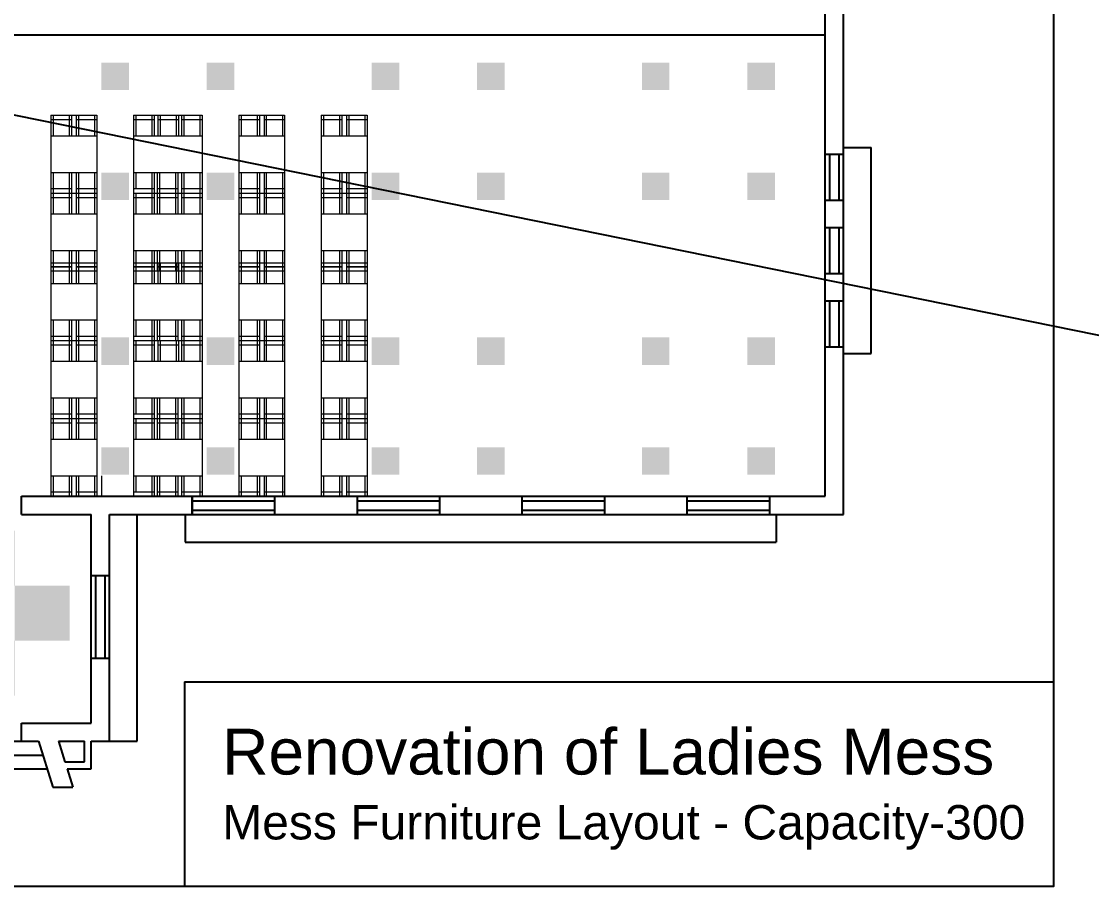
# Model space of a CAD drawing. Header units: inches. Extents: x 101 to 668, y -217 to 99.
# Drawn here: x 465.16 to 488.52, y 15.25 to 34.14 of the extents above; entities that cross this region are included whole.
import ezdxf

# ---------------------------------------------------------------- set-up
doc = ezdxf.new("R2010")
doc.units = ezdxf.units.IN
doc.header["$MEASUREMENT"] = 0
doc.layers.add('FUR', color=1, linetype='Continuous', lineweight=15)
doc.styles.get("Standard").update_dxf_attribs({"font": 'arial.ttf'})

msp = doc.modelspace()

# ---------------------------------------------------------------- hatches: boundary and pattern name
h = msp.add_hatch(color=256)
h.paths.add_polyline_path([(447.81609, 33.23756), (447.21609, 33.23756), (447.21609, 32.63756), (447.81609, 32.63756)])
h.paths.add_polyline_path([(450.11609, 33.23756), (449.51609, 33.23756), (449.51609, 32.63756), (450.11609, 32.63756)])
h.paths.add_polyline_path([(453.71609, 33.23756), (453.11609, 33.23756), (453.11609, 32.63756), (453.71609, 32.63756)])
h.paths.add_polyline_path([(456.01609, 33.23756), (455.41609, 33.23756), (455.41609, 32.63756), (456.01609, 32.63756)])
h.paths.add_polyline_path([(459.61609, 33.23756), (459.01609, 33.23756), (459.01609, 32.63756), (459.61609, 32.63756)])
h.paths.add_polyline_path([(461.91609, 33.23756), (461.31609, 33.23756), (461.31609, 32.63756), (461.91609, 32.63756)])
h.paths.add_polyline_path([(467.50609, 33.23756), (466.90609, 33.23756), (466.90609, 32.63756), (467.50609, 32.63756)])
h.paths.add_polyline_path([(469.80609, 33.23756), (469.20609, 33.23756), (469.20609, 32.63756), (469.80609, 32.63756)])
h.paths.add_polyline_path([(473.40609, 33.23756), (472.80609, 33.23756), (472.80609, 32.63756), (473.40609, 32.63756)])
h.paths.add_polyline_path([(475.70609, 33.23756), (475.10609, 33.23756), (475.10609, 32.63756), (475.70609, 32.63756)])
h.paths.add_polyline_path([(479.30609, 33.23756), (478.70609, 33.23756), (478.70609, 32.63756), (479.30609, 32.63756)])
h.paths.add_polyline_path([(481.60609, 33.23756), (481.00609, 33.23756), (481.00609, 32.63756), (481.60609, 32.63756)])
h = msp.add_hatch(color=256)
h.paths.add_polyline_path([(467.50609, 30.83756), (466.90609, 30.83756), (466.90609, 30.23756), (467.50609, 30.23756)])
h.paths.add_polyline_path([(467.50609, 27.23756), (466.90609, 27.23756), (466.90609, 26.63756), (467.50609, 26.63756)])
h.paths.add_polyline_path([(467.50609, 24.83756), (466.90609, 24.83756), (466.90609, 24.23756), (467.50609, 24.23756)])
h.paths.add_polyline_path([(469.80609, 24.83756), (469.20609, 24.83756), (469.20609, 24.23756), (469.80609, 24.23756)])
h.paths.add_polyline_path([(469.80609, 27.23756), (469.20609, 27.23756), (469.20609, 26.63756), (469.80609, 26.63756)])
h.paths.add_polyline_path([(469.80609, 30.83756), (469.20609, 30.83756), (469.20609, 30.23756), (469.80609, 30.23756)])
h.paths.add_polyline_path([(473.40609, 30.83756), (472.80609, 30.83756), (472.80609, 30.23756), (473.40609, 30.23756)])
h.paths.add_polyline_path([(473.40609, 27.23756), (472.80609, 27.23756), (472.80609, 26.63756), (473.40609, 26.63756)])
h.paths.add_polyline_path([(473.40609, 24.83756), (472.80609, 24.83756), (472.80609, 24.23756), (473.40609, 24.23756)])
h.paths.add_polyline_path([(475.70609, 24.83756), (475.10609, 24.83756), (475.10609, 24.23756), (475.70609, 24.23756)])
h.paths.add_polyline_path([(475.70609, 27.23756), (475.10609, 27.23756), (475.10609, 26.63756), (475.70609, 26.63756)])
h.paths.add_polyline_path([(475.70609, 30.83756), (475.10609, 30.83756), (475.10609, 30.23756), (475.70609, 30.23756)])
h.paths.add_polyline_path([(479.30609, 30.83756), (478.70609, 30.83756), (478.70609, 30.23756), (479.30609, 30.23756)])
h.paths.add_polyline_path([(481.60609, 30.83756), (481.00609, 30.83756), (481.00609, 30.23756), (481.60609, 30.23756)])
h.paths.add_polyline_path([(479.30609, 27.23756), (478.70609, 27.23756), (478.70609, 26.63756), (479.30609, 26.63756)])
h.paths.add_polyline_path([(481.60609, 27.23756), (481.00609, 27.23756), (481.00609, 26.63756), (481.60609, 26.63756)])
h.paths.add_polyline_path([(479.30609, 24.83756), (478.70609, 24.83756), (478.70609, 24.23756), (479.30609, 24.23756)])
h.paths.add_polyline_path([(481.60609, 24.83756), (481.00609, 24.83756), (481.00609, 24.23756), (481.60609, 24.23756)])
h = msp.add_hatch(color=256)
h.paths.add_polyline_path([(464.41109, 23.01756), (463.81109, 23.01756), (463.81109, 22.41756), (464.41109, 22.41756)])
h.paths.add_polyline_path([(465.01109, 23.01756), (464.41109, 23.01756), (464.41109, 22.41756), (465.01109, 22.41756)])
h.paths.add_polyline_path([(464.41109, 22.41756), (463.81109, 22.41756), (463.81109, 21.81756), (464.41109, 21.81756)])
h.paths.add_polyline_path([(465.01109, 22.41756), (464.41109, 22.41756), (464.41109, 21.81756), (465.01109, 21.81756)])
h.paths.add_polyline_path([(464.41109, 20.61756), (463.81109, 20.61756), (463.81109, 20.01756), (464.41109, 20.01756)])
h.paths.add_polyline_path([(465.01109, 20.61756), (464.41109, 20.61756), (464.41109, 20.01756), (465.01109, 20.01756)])
h.paths.add_polyline_path([(464.41109, 20.01756), (463.81109, 20.01756), (463.81109, 19.41756), (464.41109, 19.41756)])
h.paths.add_polyline_path([(465.01109, 20.01756), (464.41109, 20.01756), (464.41109, 19.41756), (465.01109, 19.41756)])
h.paths.add_polyline_path([(465.61109, 21.81756), (465.01109, 21.81756), (465.01109, 21.21756), (465.61109, 21.21756)])
h.paths.add_polyline_path([(466.21109, 21.81756), (465.61109, 21.81756), (465.61109, 21.21756), (466.21109, 21.21756)])
h.paths.add_polyline_path([(465.61109, 21.21756), (465.01109, 21.21756), (465.01109, 20.61756), (465.61109, 20.61756)])
h.paths.add_polyline_path([(466.21109, 21.21756), (465.61109, 21.21756), (465.61109, 20.61756), (466.21109, 20.61756)])
h.paths.add_polyline_path([(463.81109, 21.21756), (463.21109, 21.21756), (463.21109, 20.61756), (463.81109, 20.61756)])
h.paths.add_polyline_path([(463.21109, 21.21756), (462.61109, 21.21756), (462.61109, 20.61756), (463.21109, 20.61756)])
h.paths.add_polyline_path([(463.21109, 21.81756), (462.61109, 21.81756), (462.61109, 21.21756), (463.21109, 21.21756)])
h.paths.add_polyline_path([(463.81109, 21.81756), (463.21109, 21.81756), (463.21109, 21.21756), (463.81109, 21.21756)])

# ---------------------------------------------------------------- linework, layer by layer
for p, q in [((503.45982, 24.28057), (357.78685, 53.85256)), ((483.10609, 23.36756), (483.10609, 38.38756)), ((482.70609, 23.76756), (482.70609, 34.43756)), ((482.70609, 33.83756), (446.11609, 33.83756)), ((483.10609, 31.38457), (483.70609, 31.38457)), ((483.70609, 26.88457), (483.70609, 31.38457)), ((483.10609, 31.23457), (482.70609, 31.23457)), ((482.80609, 30.23457), (482.80609, 31.23457)), ((483.00609, 30.23457), (483.00609, 31.23457)), ((482.70609, 30.23457), (483.10609, 30.23457)), ((482.70609, 29.63457), (483.10609, 29.63457)), ((482.80609, 28.63457), (482.80609, 29.63457)), ((483.00609, 28.63457), (483.00609, 29.63457)), ((482.70609, 28.63457), (483.10609, 28.63457)), ((482.70609, 28.03457), (483.10609, 28.03457)), ((482.80609, 27.03457), (482.80609, 28.03457)), ((483.00609, 27.03457), (483.00609, 28.03457)), ((482.70609, 27.03457), (483.10609, 27.03457)), ((483.10609, 26.88457), (483.70609, 26.88457)), ((465.16109, 23.76756), (482.70609, 23.76756)), ((465.16109, 23.36756), (465.16109, 23.76756)), ((468.88609, 23.36756), (468.88609, 23.76756)), ((468.88609, 23.76756), (468.88609, 23.36756)), ((468.88609, 23.66756), (470.68609, 23.66756)), ((470.68609, 23.76756), (470.68609, 23.36756)), ((472.48609, 23.76756), (472.48609, 23.36756)), ((472.48609, 23.76756), (472.48609, 23.36756)), ((472.48609, 23.66756), (474.28609, 23.66756)), ((474.28609, 23.76756), (474.28609, 23.36756)), ((476.08609, 23.76756), (476.08609, 23.36756)), ((476.08609, 23.76756), (476.08609, 23.36756)), ((476.08609, 23.66756), (477.88609, 23.66756)), ((477.88609, 23.76756), (477.88609, 23.36756)), ((479.68609, 23.76756), (479.68609, 23.36756)), ((479.68609, 23.76756), (479.68609, 23.36756)), ((479.68609, 23.66756), (481.48609, 23.66756)), ((481.48609, 23.76756), (481.48609, 23.36756)), ((465.16109, 23.36756), (466.68609, 23.36756)), ((466.68609, 18.81756), (466.68609, 23.36756)), ((467.08609, 23.36756), (483.10609, 23.36756)), ((467.08609, 18.41756), (467.08609, 23.36756)), ((467.68609, 18.41756), (467.68609, 23.36756)), ((468.73609, 23.36756), (468.73609, 22.76756)), ((468.88609, 23.46756), (470.68609, 23.46756)), ((472.48609, 23.46756), (474.28609, 23.46756)), ((476.08609, 23.46756), (477.88609, 23.46756)), ((479.68609, 23.46756), (481.48609, 23.46756)), ((481.63609, 23.36756), (481.63609, 22.76756)), ((468.73609, 22.76756), (481.63609, 22.76756)), ((466.68609, 22.03532), (467.08609, 22.03532)), ((466.78609, 20.23532), (466.78609, 22.03532)), ((466.98609, 20.23532), (466.98609, 22.03532)), ((466.68609, 20.23532), (467.08609, 20.23532)), ((468.71894, 19.71323), (487.68988, 19.71323)), ((468.71894, 19.71323), (468.71894, 15.24512)), ((465.16109, 18.81756), (466.68609, 18.81756)), ((465.16109, 18.41756), (465.16109, 18.81756)), ((463.2868, 18.41756), (465.16109, 18.41756)), ((465.16109, 18.41756), (465.53537, 18.41756)), ((465.53537, 18.41756), (465.84609, 17.41756)), ((465.97037, 18.41756), (466.53609, 18.41756)), ((465.97037, 18.41756), (466.53609, 18.41756)), ((465.97037, 18.41756), (466.11019, 17.96756)), ((466.53609, 17.96756), (466.53609, 18.41756)), ((466.68609, 18.41756), (467.68609, 18.41756)), ((466.68609, 17.81756), (466.68609, 18.41756)), ((463.19359, 18.11756), (465.62859, 18.11756)), ((463.10037, 17.81756), (465.7218, 17.81756)), ((466.11019, 17.96756), (466.53609, 17.96756)), ((466.1568, 17.81756), (466.68609, 17.81756)), ((466.1568, 17.81756), (466.28109, 17.41756)), ((465.84609, 17.41756), (466.28109, 17.41756))]:
    msp.add_line(p, q)
msp.add_lwpolyline([(440.18535, 52.91841), (487.68988, 52.91841), (487.68988, 15.24512), (440.18535, 15.24512)], close=True)
at = {"layer": 'FUR', "lineweight": 20}
for p, q in [((465.80609, 32.08756), (465.80609, 30.38756)), ((465.80609, 32.08756), (466.25609, 32.08756)), ((465.80609, 32.08756), (466.80609, 32.08756)), ((465.80609, 32.08756), (465.80609, 30.38756)), ((465.80609, 32.08756), (466.25609, 32.08756)), ((465.80609, 32.08756), (466.80609, 32.08756)), ((465.85609, 32.08756), (465.85609, 31.63756)), ((465.85609, 32.08756), (465.85609, 31.63756)), ((466.20609, 32.08756), (466.20609, 31.63756)), ((466.20609, 32.08756), (466.20609, 31.63756)), ((466.25609, 32.08756), (466.25609, 31.63756)), ((466.25609, 32.08756), (466.25609, 31.63756)), ((466.35609, 32.08756), (466.80609, 32.08756)), ((466.35609, 32.08756), (466.35609, 31.63756)), ((466.35609, 32.08756), (466.80609, 32.08756)), ((466.35609, 32.08756), (466.35609, 31.63756)), ((466.40609, 32.08756), (466.40609, 31.63756)), ((466.40609, 32.08756), (466.40609, 31.63756)), ((466.75609, 32.08756), (466.75609, 31.63756)), ((466.75609, 32.08756), (466.75609, 31.63756)), ((466.80609, 32.08756), (466.80609, 31.63756)), ((466.80609, 32.08756), (466.80609, 30.83756)), ((466.80609, 32.08756), (466.80609, 31.63756)), ((466.80609, 32.08756), (466.80609, 30.83756)), ((467.60609, 32.08756), (467.60609, 30.83756)), ((467.60609, 32.08756), (467.60609, 31.63756)), ((467.60609, 32.08756), (468.05609, 32.08756)), ((467.60609, 32.08756), (469.10609, 32.08756)), ((467.65609, 32.08756), (467.65609, 31.63756)), ((468.00609, 32.08756), (468.00609, 31.63756)), ((468.05609, 32.08756), (468.05609, 31.63756)), ((468.14074, 32.08756), (468.14074, 31.63756)), ((468.19074, 32.08756), (468.19074, 31.63756)), ((468.25609, 32.08756), (468.70609, 32.08756)), ((468.54074, 32.08756), (468.54074, 31.63756)), ((468.59074, 32.08756), (468.59074, 31.63756)), ((468.65609, 32.08756), (468.65609, 31.63756)), ((468.70609, 32.08756), (468.70609, 31.63756)), ((469.05609, 32.08756), (469.05609, 31.63756)), ((469.10609, 32.08756), (469.10609, 30.38756)), ((469.10609, 32.08756), (469.10609, 31.63756)), ((469.90609, 32.08756), (469.90609, 30.38756)), ((469.90609, 32.08756), (470.35609, 32.08756)), ((469.90609, 32.08756), (470.90609, 32.08756)), ((469.90609, 32.08756), (469.90609, 30.38756)), ((469.90609, 32.08756), (470.35609, 32.08756)), ((469.90609, 32.08756), (470.90609, 32.08756)), ((469.95609, 32.08756), (469.95609, 31.63756)), ((469.95609, 32.08756), (469.95609, 31.63756)), ((470.30609, 32.08756), (470.30609, 31.63756)), ((470.30609, 32.08756), (470.30609, 31.63756)), ((470.35609, 32.08756), (470.35609, 31.63756)), ((470.35609, 32.08756), (470.35609, 31.63756)), ((470.45609, 32.08756), (470.90609, 32.08756)), ((470.45609, 32.08756), (470.45609, 31.63756)), ((470.45609, 32.08756), (470.90609, 32.08756)), ((470.45609, 32.08756), (470.45609, 31.63756)), ((470.50609, 32.08756), (470.50609, 31.63756)), ((470.50609, 32.08756), (470.50609, 31.63756)), ((470.85609, 32.08756), (470.85609, 31.63756)), ((470.85609, 32.08756), (470.85609, 31.63756)), ((470.90609, 32.08756), (470.90609, 31.63756)), ((470.90609, 32.08756), (470.90609, 30.83756)), ((470.90609, 32.08756), (470.90609, 31.63756)), ((470.90609, 32.08756), (470.90609, 30.83756)), ((471.70609, 32.08756), (471.70609, 30.38756)), ((471.70609, 32.08756), (472.15609, 32.08756)), ((471.70609, 32.08756), (472.70609, 32.08756)), ((471.70609, 32.08756), (471.70609, 30.38756)), ((471.70609, 32.08756), (472.15609, 32.08756)), ((471.70609, 32.08756), (472.70609, 32.08756)), ((471.75609, 32.08756), (471.75609, 31.63756)), ((471.75609, 32.08756), (471.75609, 31.63756)), ((472.10609, 32.08756), (472.10609, 31.63756)), ((472.10609, 32.08756), (472.10609, 31.63756)), ((472.15609, 32.08756), (472.15609, 31.63756)), ((472.15609, 32.08756), (472.15609, 31.63756)), ((472.25609, 32.08756), (472.70609, 32.08756)), ((472.25609, 32.08756), (472.25609, 31.63756)), ((472.25609, 32.08756), (472.70609, 32.08756)), ((472.25609, 32.08756), (472.25609, 31.63756)), ((472.30609, 32.08756), (472.30609, 31.63756)), ((472.30609, 32.08756), (472.30609, 31.63756)), ((472.65609, 32.08756), (472.65609, 31.63756)), ((472.65609, 32.08756), (472.65609, 31.63756)), ((472.70609, 32.08756), (472.70609, 31.63756)), ((472.70609, 32.08756), (472.70609, 30.83756)), ((472.70609, 32.08756), (472.70609, 31.63756)), ((472.70609, 32.08756), (472.70609, 30.83756)), ((482.70609, 32.08756), (482.70609, 31.63756)), ((482.70609, 32.08756), (482.70609, 30.83756)), ((482.70609, 32.08756), (482.70609, 31.63756)), ((482.70609, 32.08756), (482.70609, 30.83756)), ((466.25609, 31.98756), (465.80609, 31.98756)), ((466.25609, 31.98756), (465.80609, 31.98756)), ((466.80609, 31.98756), (466.35609, 31.98756)), ((466.80609, 31.98756), (466.35609, 31.98756)), ((466.35609, 31.83756), (466.35609, 31.63756)), ((466.35609, 31.83756), (466.35609, 31.63756)), ((468.05609, 31.98756), (467.60609, 31.98756)), ((467.60609, 31.83756), (467.60609, 31.63756)), ((468.59074, 31.98756), (468.14074, 31.98756)), ((468.14074, 31.83756), (468.14074, 31.63756)), ((469.10609, 31.98756), (468.65609, 31.98756)), ((470.35609, 31.98756), (469.90609, 31.98756)), ((470.35609, 31.98756), (469.90609, 31.98756)), ((470.90609, 31.98756), (470.45609, 31.98756)), ((470.90609, 31.98756), (470.45609, 31.98756)), ((470.45609, 31.83756), (470.45609, 31.63756)), ((470.45609, 31.83756), (470.45609, 31.63756)), ((472.15609, 31.98756), (471.70609, 31.98756)), ((472.15609, 31.98756), (471.70609, 31.98756)), ((472.70609, 31.98756), (472.25609, 31.98756)), ((472.70609, 31.98756), (472.25609, 31.98756)), ((472.25609, 31.83756), (472.25609, 31.63756)), ((472.25609, 31.83756), (472.25609, 31.63756)), ((465.80609, 31.63756), (466.35609, 31.63756)), ((465.80609, 31.63756), (466.35609, 31.63756)), ((466.35609, 31.63756), (466.80609, 31.63756)), ((466.35609, 31.63756), (466.80609, 31.63756)), ((467.60609, 31.63756), (468.14074, 31.63756)), ((467.60609, 31.63756), (467.60609, 30.83756)), ((468.14074, 31.63756), (468.65609, 31.63756)), ((468.65609, 31.63756), (469.10609, 31.63756)), ((469.90609, 31.63756), (470.45609, 31.63756)), ((469.90609, 31.63756), (470.45609, 31.63756)), ((470.45609, 31.63756), (470.90609, 31.63756)), ((470.45609, 31.63756), (470.90609, 31.63756)), ((471.70609, 31.63756), (472.25609, 31.63756)), ((471.70609, 31.63756), (472.25609, 31.63756)), ((472.25609, 31.63756), (472.70609, 31.63756)), ((472.25609, 31.63756), (472.70609, 31.63756)), ((465.80609, 30.83756), (466.35609, 30.83756)), ((465.80609, 30.83756), (466.35609, 30.83756)), ((465.85609, 30.83756), (465.85609, 30.38756)), ((465.85609, 30.83756), (465.85609, 30.38756)), ((466.20609, 30.83756), (466.20609, 30.38756)), ((466.20609, 30.83756), (466.20609, 30.38756)), ((466.25609, 30.83756), (466.25609, 30.38756)), ((466.25609, 30.83756), (466.25609, 30.38756)), ((466.35609, 30.83756), (466.80609, 30.83756)), ((466.35609, 30.83756), (466.35609, 30.38756)), ((466.35609, 30.83756), (466.80609, 30.83756)), ((466.35609, 30.83756), (466.35609, 30.38756)), ((466.40609, 30.83756), (466.40609, 30.38756)), ((466.40609, 30.83756), (466.40609, 30.38756)), ((466.75609, 30.83756), (466.75609, 30.38756)), ((466.75609, 30.83756), (466.75609, 30.38756)), ((466.80609, 30.83756), (466.80609, 30.38756)), ((466.80609, 30.83756), (466.80609, 30.38756)), ((466.80609, 30.83756), (466.80609, 30.38756)), ((466.80609, 30.83756), (466.80609, 30.38756)), ((467.60609, 30.83756), (467.60609, 30.38756)), ((467.60609, 30.83756), (468.1253, 30.83756)), ((467.60609, 30.83756), (467.60609, 30.38756)), ((467.65609, 30.83756), (467.65609, 30.48756)), ((468.00609, 30.83756), (468.00609, 30.38756)), ((468.05609, 30.83756), (468.05609, 30.38756)), ((468.1253, 30.83756), (468.65609, 30.83756)), ((468.1253, 30.83756), (468.1253, 30.38756)), ((468.1753, 30.83756), (468.1753, 30.38756)), ((468.5253, 30.83756), (468.5253, 30.38756)), ((468.5753, 30.83756), (468.5753, 30.38756)), ((468.65609, 30.83756), (469.10609, 30.83756)), ((468.65609, 30.83756), (468.65609, 30.38756)), ((468.70609, 30.83756), (468.70609, 30.38756)), ((469.05609, 30.83756), (469.05609, 30.38756)), ((469.10609, 30.83756), (469.10609, 30.38756)), ((469.90609, 30.83756), (470.45609, 30.83756)), ((469.90609, 30.83756), (470.45609, 30.83756)), ((469.95609, 30.83756), (469.95609, 30.38756)), ((469.95609, 30.83756), (469.95609, 30.38756)), ((470.30609, 30.83756), (470.30609, 30.38756)), ((470.30609, 30.83756), (470.30609, 30.38756)), ((470.35609, 30.83756), (470.35609, 30.38756)), ((470.35609, 30.83756), (470.35609, 30.38756)), ((470.45609, 30.83756), (470.90609, 30.83756)), ((470.45609, 30.83756), (470.45609, 30.38756)), ((470.45609, 30.83756), (470.90609, 30.83756)), ((470.45609, 30.83756), (470.45609, 30.38756)), ((470.50609, 30.83756), (470.50609, 30.38756)), ((470.50609, 30.83756), (470.50609, 30.38756)), ((470.85609, 30.83756), (470.85609, 30.38756)), ((470.85609, 30.83756), (470.85609, 30.38756)), ((470.90609, 30.83756), (470.90609, 30.38756)), ((470.90609, 30.83756), (470.90609, 30.38756)), ((470.90609, 30.83756), (470.90609, 30.38756)), ((470.90609, 30.83756), (470.90609, 30.38756)), ((471.70609, 30.83756), (472.25609, 30.83756)), ((471.70609, 30.83756), (472.25609, 30.83756)), ((471.75609, 30.83756), (471.75609, 30.38756)), ((471.75609, 30.83756), (471.75609, 30.38756)), ((472.10609, 30.83756), (472.10609, 30.38756)), ((472.10609, 30.83756), (472.10609, 30.38756)), ((472.15609, 30.83756), (472.15609, 30.38756)), ((472.15609, 30.83756), (472.15609, 30.38756)), ((472.25609, 30.83756), (472.70609, 30.83756)), ((472.25609, 30.83756), (472.25609, 30.38756)), ((472.25609, 30.83756), (472.70609, 30.83756)), ((472.25609, 30.83756), (472.25609, 30.38756)), ((472.30609, 30.83756), (472.30609, 30.38756)), ((472.30609, 30.83756), (472.30609, 30.38756)), ((472.65609, 30.83756), (472.65609, 30.38756)), ((472.65609, 30.83756), (472.65609, 30.38756)), ((472.70609, 30.83756), (472.70609, 30.38756)), ((472.70609, 30.83756), (472.70609, 30.38756)), ((472.70609, 30.83756), (472.70609, 30.38756)), ((472.70609, 30.83756), (472.70609, 30.38756)), ((482.70609, 30.83756), (482.70609, 30.38756)), ((482.70609, 30.83756), (482.70609, 30.38756)), ((482.70609, 30.83756), (482.70609, 30.38756)), ((482.70609, 30.83756), (482.70609, 30.38756)), ((465.80609, 30.48756), (466.25609, 30.48756)), ((465.80609, 30.48756), (466.25609, 30.48756)), ((465.80609, 30.38756), (466.25609, 30.38756)), ((465.80609, 30.38756), (466.80609, 30.38756)), ((465.80609, 30.38756), (466.25609, 30.38756)), ((465.80609, 30.38756), (466.80609, 30.38756)), ((465.80609, 30.38756), (465.80609, 28.68756)), ((465.80609, 30.38756), (465.80609, 28.68756)), ((465.80609, 30.38756), (466.25609, 30.38756)), ((465.80609, 30.38756), (466.80609, 30.38756)), ((465.85609, 30.38756), (465.85609, 29.93756)), ((466.20609, 30.38756), (466.20609, 29.93756)), ((466.25609, 30.38756), (466.25609, 29.93756)), ((466.35609, 30.48756), (466.80609, 30.48756)), ((466.35609, 30.48756), (466.80609, 30.48756)), ((466.35609, 30.38756), (466.80609, 30.38756)), ((466.35609, 30.38756), (466.35609, 29.93756)), ((466.40609, 30.38756), (466.40609, 29.93756)), ((466.45609, 30.38756), (466.80609, 30.38756)), ((466.45609, 30.38756), (466.80609, 30.38756)), ((466.75609, 30.38756), (466.75609, 29.93756)), ((466.80609, 30.38756), (466.80609, 29.93756)), ((466.80609, 30.38756), (466.80609, 29.13756)), ((467.60609, 30.48756), (468.05609, 30.48756)), ((467.60609, 30.38756), (468.05609, 30.38756)), ((467.60609, 30.38756), (469.10609, 30.38756)), ((467.60609, 30.38756), (467.60609, 29.13756)), ((467.60609, 30.38756), (467.60609, 29.93756)), ((467.65609, 30.38756), (467.65609, 29.93756)), ((468.00609, 30.38756), (468.00609, 29.93756)), ((468.05609, 30.38756), (468.05609, 29.93756)), ((468.1253, 30.48756), (468.5753, 30.48756)), ((468.1253, 30.38756), (468.1253, 29.93756)), ((468.1753, 30.38756), (468.1753, 29.93756)), ((468.25609, 30.38756), (468.70609, 30.38756)), ((468.5253, 30.38756), (468.5253, 29.93756)), ((468.5753, 30.38756), (468.5753, 29.93756)), ((468.65609, 30.48756), (469.10609, 30.48756)), ((468.65609, 30.38756), (468.65609, 29.93756)), ((468.70609, 30.38756), (468.70609, 29.93756)), ((469.05609, 30.38756), (469.05609, 29.93756)), ((469.10609, 30.38756), (469.10609, 28.68756)), ((469.10609, 30.38756), (469.10609, 29.93756)), ((469.90609, 30.48756), (470.35609, 30.48756)), ((469.90609, 30.48756), (470.35609, 30.48756)), ((469.90609, 30.38756), (470.35609, 30.38756)), ((469.90609, 30.38756), (470.90609, 30.38756)), ((469.90609, 30.38756), (470.35609, 30.38756)), ((469.90609, 30.38756), (470.90609, 30.38756)), ((469.90609, 30.38756), (469.90609, 28.68756)), ((469.90609, 30.38756), (469.90609, 28.68756)), ((469.90609, 30.38756), (470.35609, 30.38756)), ((469.90609, 30.38756), (470.90609, 30.38756)), ((469.95609, 30.38756), (469.95609, 29.93756)), ((470.30609, 30.38756), (470.30609, 29.93756)), ((470.35609, 30.38756), (470.35609, 29.93756)), ((470.45609, 30.48756), (470.90609, 30.48756)), ((470.45609, 30.48756), (470.90609, 30.48756)), ((470.45609, 30.38756), (470.90609, 30.38756)), ((470.45609, 30.38756), (470.45609, 29.93756)), ((470.50609, 30.38756), (470.50609, 29.93756)), ((470.55609, 30.38756), (470.90609, 30.38756)), ((470.55609, 30.38756), (470.90609, 30.38756)), ((470.85609, 30.38756), (470.85609, 29.93756)), ((470.90609, 30.38756), (470.90609, 29.93756)), ((470.90609, 30.38756), (470.90609, 29.13756)), ((471.70609, 30.48756), (472.15609, 30.48756)), ((471.70609, 30.48756), (472.15609, 30.48756)), ((471.70609, 30.38756), (472.15609, 30.38756)), ((471.70609, 30.38756), (472.70609, 30.38756)), ((471.70609, 30.38756), (472.15609, 30.38756)), ((471.70609, 30.38756), (472.70609, 30.38756)), ((471.70609, 30.38756), (471.70609, 28.68756)), ((471.70609, 30.38756), (471.70609, 28.68756)), ((471.70609, 30.38756), (472.15609, 30.38756)), ((471.70609, 30.38756), (472.70609, 30.38756)), ((471.75609, 30.38756), (471.75609, 29.93756)), ((472.10609, 30.38756), (472.10609, 29.93756)), ((472.15609, 30.38756), (472.15609, 29.93756)), ((472.25609, 30.48756), (472.70609, 30.48756)), ((472.25609, 30.48756), (472.70609, 30.48756)), ((472.25609, 30.38756), (472.70609, 30.38756)), ((472.25609, 30.38756), (472.25609, 29.93756)), ((472.30609, 30.38756), (472.30609, 29.93756)), ((472.35609, 30.38756), (472.70609, 30.38756)), ((472.35609, 30.38756), (472.70609, 30.38756)), ((472.65609, 30.38756), (472.65609, 29.93756)), ((472.70609, 30.38756), (472.70609, 29.93756)), ((472.70609, 30.38756), (472.70609, 29.13756)), ((482.70609, 30.38756), (482.70609, 29.93756)), ((482.70609, 30.38756), (482.70609, 29.13756)), ((466.25609, 30.28756), (465.80609, 30.28756)), ((466.80609, 30.28756), (466.35609, 30.28756)), ((466.35609, 30.13756), (466.35609, 29.93756)), ((468.05609, 30.28756), (467.60609, 30.28756)), ((467.60609, 30.13756), (467.60609, 29.93756)), ((468.5753, 30.28756), (468.1253, 30.28756)), ((469.10609, 30.28756), (468.65609, 30.28756)), ((470.35609, 30.28756), (469.90609, 30.28756)), ((470.90609, 30.28756), (470.45609, 30.28756)), ((470.45609, 30.13756), (470.45609, 29.93756)), ((472.15609, 30.28756), (471.70609, 30.28756)), ((472.70609, 30.28756), (472.25609, 30.28756)), ((472.25609, 30.13756), (472.25609, 29.93756)), ((465.80609, 29.93756), (466.35609, 29.93756)), ((466.35609, 29.93756), (466.80609, 29.93756)), ((467.60609, 29.93756), (468.14074, 29.93756)), ((467.60609, 29.93756), (467.60609, 29.13756)), ((468.14074, 29.93756), (468.65609, 29.93756)), ((468.65609, 29.93756), (469.10609, 29.93756)), ((469.90609, 29.93756), (470.45609, 29.93756)), ((470.45609, 29.93756), (470.90609, 29.93756)), ((471.70609, 29.93756), (472.25609, 29.93756)), ((472.25609, 29.93756), (472.70609, 29.93756)), ((465.80609, 29.13756), (466.35609, 29.13756)), ((465.85609, 29.13756), (465.85609, 28.68756)), ((466.20609, 29.13756), (466.20609, 28.68756)), ((466.25609, 29.13756), (466.25609, 28.68756)), ((466.35609, 29.13756), (466.80609, 29.13756)), ((466.35609, 29.13756), (466.35609, 28.68756)), ((466.40609, 29.13756), (466.40609, 28.68756)), ((466.75609, 29.13756), (466.75609, 28.68756)), ((466.80609, 29.13756), (466.80609, 28.68756)), ((466.80609, 29.13756), (466.80609, 28.68756)), ((467.60609, 29.13756), (468.1253, 29.13756)), ((467.60609, 29.13756), (467.60609, 28.68756)), ((467.65609, 29.13756), (467.65609, 28.78756)), ((468.00609, 29.13756), (468.00609, 28.68756)), ((468.05609, 29.13756), (468.05609, 28.68756)), ((468.1253, 29.13756), (468.65609, 29.13756)), ((468.1253, 29.13756), (468.1253, 28.68756)), ((468.1753, 29.13756), (468.1753, 28.68756)), ((468.5253, 29.13756), (468.5253, 28.68756)), ((468.5753, 29.13756), (468.5753, 28.68756)), ((468.65609, 29.13756), (469.10609, 29.13756)), ((468.65609, 29.13756), (468.65609, 28.68756)), ((468.70609, 29.13756), (468.70609, 28.68756)), ((469.05609, 29.13756), (469.05609, 28.68756)), ((469.10609, 29.13756), (469.10609, 28.68756)), ((469.90609, 29.13756), (470.45609, 29.13756)), ((469.95609, 29.13756), (469.95609, 28.68756)), ((470.30609, 29.13756), (470.30609, 28.68756)), ((470.35609, 29.13756), (470.35609, 28.68756)), ((470.45609, 29.13756), (470.90609, 29.13756)), ((470.45609, 29.13756), (470.45609, 28.68756)), ((470.50609, 29.13756), (470.50609, 28.68756)), ((470.85609, 29.13756), (470.85609, 28.68756)), ((470.90609, 29.13756), (470.90609, 28.68756)), ((470.90609, 29.13756), (470.90609, 28.68756)), ((471.70609, 29.13756), (472.25609, 29.13756)), ((471.75609, 29.13756), (471.75609, 28.68756)), ((472.10609, 29.13756), (472.10609, 28.68756)), ((472.15609, 29.13756), (472.15609, 28.68756)), ((472.25609, 29.13756), (472.70609, 29.13756)), ((472.25609, 29.13756), (472.25609, 28.68756)), ((472.30609, 29.13756), (472.30609, 28.68756)), ((472.65609, 29.13756), (472.65609, 28.68756)), ((472.70609, 29.13756), (472.70609, 28.68756)), ((472.70609, 29.13756), (472.70609, 28.68756)), ((482.70609, 29.13756), (482.70609, 28.68756)), ((482.70609, 29.13756), (482.70609, 28.68756)), ((465.80609, 28.86756), (465.80609, 27.16756)), ((465.80609, 28.86756), (466.25609, 28.86756)), ((465.80609, 28.86756), (466.80609, 28.86756)), ((465.80609, 28.86756), (465.80609, 27.16756)), ((465.80609, 28.86756), (466.25609, 28.86756)), ((465.80609, 28.86756), (466.80609, 28.86756)), ((465.80609, 28.78756), (466.25609, 28.78756)), ((466.25609, 28.76756), (465.80609, 28.76756)), ((466.25609, 28.76756), (465.80609, 28.76756)), ((465.85609, 28.86756), (465.85609, 28.41756)), ((465.85609, 28.86756), (465.85609, 28.41756)), ((466.20609, 28.86756), (466.20609, 28.41756)), ((466.20609, 28.86756), (466.20609, 28.41756)), ((466.25609, 28.86756), (466.25609, 28.41756)), ((466.25609, 28.86756), (466.25609, 28.41756)), ((466.35609, 28.86756), (466.80609, 28.86756)), ((466.35609, 28.86756), (466.35609, 28.41756)), ((466.35609, 28.86756), (466.80609, 28.86756)), ((466.35609, 28.86756), (466.35609, 28.41756)), ((466.35609, 28.78756), (466.80609, 28.78756)), ((466.80609, 28.76756), (466.35609, 28.76756)), ((466.80609, 28.76756), (466.35609, 28.76756)), ((466.40609, 28.86756), (466.40609, 28.41756)), ((466.40609, 28.86756), (466.40609, 28.41756)), ((466.75609, 28.86756), (466.75609, 28.41756)), ((466.75609, 28.86756), (466.75609, 28.41756)), ((466.80609, 28.86756), (466.80609, 28.41756)), ((466.80609, 28.86756), (466.80609, 27.61756)), ((466.80609, 28.86756), (466.80609, 28.41756)), ((466.80609, 28.86756), (466.80609, 27.61756)), ((467.60609, 28.86756), (467.60609, 27.61756)), ((467.60609, 28.86756), (467.60609, 28.41756)), ((467.60609, 28.86756), (468.05609, 28.86756)), ((467.60609, 28.86756), (469.10609, 28.86756)), ((467.60609, 28.78756), (468.05609, 28.78756)), ((468.05609, 28.76756), (467.60609, 28.76756)), ((467.65609, 28.86756), (467.65609, 28.41756)), ((468.00609, 28.86756), (468.00609, 28.41756)), ((468.05609, 28.86756), (468.05609, 28.41756)), ((468.1253, 28.78756), (468.5753, 28.78756)), ((468.14074, 28.86756), (468.14074, 28.41756)), ((468.59074, 28.76756), (468.14074, 28.76756)), ((468.19074, 28.86756), (468.19074, 28.41756)), ((468.25609, 28.86756), (468.70609, 28.86756)), ((468.54074, 28.86756), (468.54074, 28.41756)), ((468.59074, 28.86756), (468.59074, 28.41756)), ((468.65609, 28.86756), (468.65609, 28.41756)), ((468.65609, 28.78756), (469.10609, 28.78756)), ((469.10609, 28.76756), (468.65609, 28.76756)), ((468.70609, 28.86756), (468.70609, 28.41756)), ((469.05609, 28.86756), (469.05609, 28.41756)), ((469.10609, 28.86756), (469.10609, 27.16756)), ((469.10609, 28.86756), (469.10609, 28.41756)), ((469.90609, 28.86756), (469.90609, 27.16756)), ((469.90609, 28.86756), (470.35609, 28.86756)), ((469.90609, 28.86756), (470.90609, 28.86756)), ((469.90609, 28.86756), (469.90609, 27.16756)), ((469.90609, 28.86756), (470.35609, 28.86756)), ((469.90609, 28.86756), (470.90609, 28.86756)), ((469.90609, 28.78756), (470.35609, 28.78756)), ((470.35609, 28.76756), (469.90609, 28.76756)), ((470.35609, 28.76756), (469.90609, 28.76756)), ((469.95609, 28.86756), (469.95609, 28.41756)), ((469.95609, 28.86756), (469.95609, 28.41756)), ((470.30609, 28.86756), (470.30609, 28.41756)), ((470.30609, 28.86756), (470.30609, 28.41756)), ((470.35609, 28.86756), (470.35609, 28.41756)), ((470.35609, 28.86756), (470.35609, 28.41756)), ((470.45609, 28.86756), (470.90609, 28.86756)), ((470.45609, 28.86756), (470.45609, 28.41756)), ((470.45609, 28.86756), (470.90609, 28.86756)), ((470.45609, 28.86756), (470.45609, 28.41756)), ((470.45609, 28.78756), (470.90609, 28.78756)), ((470.90609, 28.76756), (470.45609, 28.76756)), ((470.90609, 28.76756), (470.45609, 28.76756)), ((470.50609, 28.86756), (470.50609, 28.41756)), ((470.50609, 28.86756), (470.50609, 28.41756)), ((470.85609, 28.86756), (470.85609, 28.41756)), ((470.85609, 28.86756), (470.85609, 28.41756)), ((470.90609, 28.86756), (470.90609, 28.41756)), ((470.90609, 28.86756), (470.90609, 27.61756)), ((470.90609, 28.86756), (470.90609, 28.41756)), ((470.90609, 28.86756), (470.90609, 27.61756)), ((471.70609, 28.86756), (471.70609, 27.16756)), ((471.70609, 28.86756), (472.15609, 28.86756)), ((471.70609, 28.86756), (472.70609, 28.86756)), ((471.70609, 28.86756), (471.70609, 27.16756)), ((471.70609, 28.86756), (472.15609, 28.86756)), ((471.70609, 28.86756), (472.70609, 28.86756)), ((471.70609, 28.78756), (472.15609, 28.78756)), ((472.15609, 28.76756), (471.70609, 28.76756)), ((472.15609, 28.76756), (471.70609, 28.76756)), ((471.75609, 28.86756), (471.75609, 28.41756)), ((471.75609, 28.86756), (471.75609, 28.41756)), ((472.10609, 28.86756), (472.10609, 28.41756)), ((472.10609, 28.86756), (472.10609, 28.41756)), ((472.15609, 28.86756), (472.15609, 28.41756)), ((472.15609, 28.86756), (472.15609, 28.41756)), ((472.25609, 28.86756), (472.70609, 28.86756)), ((472.25609, 28.86756), (472.25609, 28.41756)), ((472.25609, 28.86756), (472.70609, 28.86756)), ((472.25609, 28.86756), (472.25609, 28.41756)), ((472.25609, 28.78756), (472.70609, 28.78756)), ((472.70609, 28.76756), (472.25609, 28.76756)), ((472.70609, 28.76756), (472.25609, 28.76756)), ((472.30609, 28.86756), (472.30609, 28.41756)), ((472.30609, 28.86756), (472.30609, 28.41756)), ((472.65609, 28.86756), (472.65609, 28.41756)), ((472.65609, 28.86756), (472.65609, 28.41756)), ((472.70609, 28.86756), (472.70609, 28.41756)), ((472.70609, 28.86756), (472.70609, 27.61756)), ((472.70609, 28.86756), (472.70609, 28.41756)), ((472.70609, 28.86756), (472.70609, 27.61756)), ((465.80609, 28.68756), (466.25609, 28.68756)), ((465.80609, 28.68756), (466.80609, 28.68756)), ((466.35609, 28.61756), (466.35609, 28.41756)), ((466.35609, 28.61756), (466.35609, 28.41756)), ((466.45609, 28.68756), (466.80609, 28.68756)), ((467.60609, 28.68756), (468.05609, 28.68756)), ((467.60609, 28.68756), (469.10609, 28.68756)), ((467.60609, 28.61756), (467.60609, 28.41756)), ((468.14074, 28.61756), (468.14074, 28.41756)), ((468.25609, 28.68756), (468.70609, 28.68756)), ((469.90609, 28.68756), (470.35609, 28.68756)), ((469.90609, 28.68756), (470.90609, 28.68756)), ((470.45609, 28.61756), (470.45609, 28.41756)), ((470.45609, 28.61756), (470.45609, 28.41756)), ((470.55609, 28.68756), (470.90609, 28.68756)), ((471.70609, 28.68756), (472.15609, 28.68756)), ((471.70609, 28.68756), (472.70609, 28.68756)), ((472.25609, 28.61756), (472.25609, 28.41756)), ((472.25609, 28.61756), (472.25609, 28.41756)), ((472.35609, 28.68756), (472.70609, 28.68756)), ((465.80609, 28.41756), (466.35609, 28.41756)), ((465.80609, 28.41756), (466.35609, 28.41756)), ((466.35609, 28.41756), (466.80609, 28.41756)), ((466.35609, 28.41756), (466.80609, 28.41756)), ((467.60609, 28.41756), (468.14074, 28.41756)), ((467.60609, 28.41756), (467.60609, 27.61756)), ((468.14074, 28.41756), (468.65609, 28.41756)), ((468.65609, 28.41756), (469.10609, 28.41756)), ((469.90609, 28.41756), (470.45609, 28.41756)), ((469.90609, 28.41756), (470.45609, 28.41756)), ((470.45609, 28.41756), (470.90609, 28.41756)), ((470.45609, 28.41756), (470.90609, 28.41756)), ((471.70609, 28.41756), (472.25609, 28.41756)), ((471.70609, 28.41756), (472.25609, 28.41756)), ((472.25609, 28.41756), (472.70609, 28.41756)), ((472.25609, 28.41756), (472.70609, 28.41756)), ((465.80609, 27.61756), (466.35609, 27.61756)), ((465.80609, 27.61756), (466.35609, 27.61756)), ((465.85609, 27.61756), (465.85609, 27.16756)), ((465.85609, 27.61756), (465.85609, 27.16756)), ((466.20609, 27.61756), (466.20609, 27.16756)), ((466.20609, 27.61756), (466.20609, 27.16756)), ((466.25609, 27.61756), (466.25609, 27.16756)), ((466.25609, 27.61756), (466.25609, 27.16756)), ((466.35609, 27.61756), (466.80609, 27.61756)), ((466.35609, 27.61756), (466.35609, 27.16756)), ((466.35609, 27.61756), (466.80609, 27.61756)), ((466.35609, 27.61756), (466.35609, 27.16756)), ((466.40609, 27.61756), (466.40609, 27.16756)), ((466.40609, 27.61756), (466.40609, 27.16756)), ((466.75609, 27.61756), (466.75609, 27.16756)), ((466.75609, 27.61756), (466.75609, 27.16756)), ((466.80609, 27.61756), (466.80609, 27.16756)), ((466.80609, 27.61756), (466.80609, 27.16756)), ((466.80609, 27.61756), (466.80609, 27.16756)), ((466.80609, 27.61756), (466.80609, 27.16756)), ((467.60609, 27.61756), (467.60609, 27.16756)), ((467.60609, 27.61756), (468.1253, 27.61756)), ((467.60609, 27.61756), (467.60609, 27.16756)), ((467.65609, 27.61756), (467.65609, 27.26756)), ((468.00609, 27.61756), (468.00609, 27.16756)), ((468.05609, 27.61756), (468.05609, 27.16756)), ((468.1253, 27.61756), (468.65609, 27.61756)), ((468.1253, 27.61756), (468.1253, 27.16756)), ((468.1753, 27.61756), (468.1753, 27.16756)), ((468.5253, 27.61756), (468.5253, 27.16756)), ((468.5753, 27.61756), (468.5753, 27.16756)), ((468.65609, 27.61756), (469.10609, 27.61756)), ((468.65609, 27.61756), (468.65609, 27.16756)), ((468.70609, 27.61756), (468.70609, 27.16756)), ((469.05609, 27.61756), (469.05609, 27.16756)), ((469.10609, 27.61756), (469.10609, 27.16756)), ((469.90609, 27.61756), (470.45609, 27.61756)), ((469.90609, 27.61756), (470.45609, 27.61756)), ((469.95609, 27.61756), (469.95609, 27.16756)), ((469.95609, 27.61756), (469.95609, 27.16756)), ((470.30609, 27.61756), (470.30609, 27.16756)), ((470.30609, 27.61756), (470.30609, 27.16756)), ((470.35609, 27.61756), (470.35609, 27.16756)), ((470.35609, 27.61756), (470.35609, 27.16756)), ((470.45609, 27.61756), (470.90609, 27.61756)), ((470.45609, 27.61756), (470.45609, 27.16756)), ((470.45609, 27.61756), (470.90609, 27.61756)), ((470.45609, 27.61756), (470.45609, 27.16756)), ((470.50609, 27.61756), (470.50609, 27.16756)), ((470.50609, 27.61756), (470.50609, 27.16756)), ((470.85609, 27.61756), (470.85609, 27.16756)), ((470.85609, 27.61756), (470.85609, 27.16756)), ((470.90609, 27.61756), (470.90609, 27.16756)), ((470.90609, 27.61756), (470.90609, 27.16756)), ((470.90609, 27.61756), (470.90609, 27.16756)), ((470.90609, 27.61756), (470.90609, 27.16756)), ((471.70609, 27.61756), (472.25609, 27.61756)), ((471.70609, 27.61756), (472.25609, 27.61756)), ((471.75609, 27.61756), (471.75609, 27.16756)), ((471.75609, 27.61756), (471.75609, 27.16756)), ((472.10609, 27.61756), (472.10609, 27.16756)), ((472.10609, 27.61756), (472.10609, 27.16756)), ((472.15609, 27.61756), (472.15609, 27.16756)), ((472.15609, 27.61756), (472.15609, 27.16756)), ((472.25609, 27.61756), (472.70609, 27.61756)), ((472.25609, 27.61756), (472.25609, 27.16756)), ((472.25609, 27.61756), (472.70609, 27.61756)), ((472.25609, 27.61756), (472.25609, 27.16756)), ((472.30609, 27.61756), (472.30609, 27.16756)), ((472.30609, 27.61756), (472.30609, 27.16756)), ((472.65609, 27.61756), (472.65609, 27.16756)), ((472.65609, 27.61756), (472.65609, 27.16756)), ((472.70609, 27.61756), (472.70609, 27.16756)), ((472.70609, 27.61756), (472.70609, 27.16756)), ((472.70609, 27.61756), (472.70609, 27.16756)), ((472.70609, 27.61756), (472.70609, 27.16756)), ((465.80609, 27.26756), (466.25609, 27.26756)), ((465.80609, 27.26756), (466.25609, 27.26756)), ((465.80609, 27.16756), (465.80609, 25.46756)), ((465.80609, 27.16756), (465.80609, 25.46756)), ((465.80609, 27.16756), (466.25609, 27.16756)), ((465.80609, 27.16756), (466.80609, 27.16756)), ((465.80609, 27.16756), (466.25609, 27.16756)), ((465.80609, 27.16756), (466.80609, 27.16756)), ((465.80609, 27.16756), (466.25609, 27.16756)), ((465.80609, 27.16756), (466.80609, 27.16756)), ((465.80609, 27.16756), (466.25609, 27.16756)), ((465.80609, 27.16756), (466.80609, 27.16756)), ((465.85609, 27.16756), (465.85609, 26.71756)), ((466.20609, 27.16756), (466.20609, 26.71756)), ((466.25609, 27.16756), (466.25609, 26.71756)), ((466.35609, 27.26756), (466.80609, 27.26756)), ((466.35609, 27.26756), (466.80609, 27.26756)), ((466.35609, 27.16756), (466.80609, 27.16756)), ((466.35609, 27.16756), (466.35609, 26.71756)), ((466.35609, 27.16756), (466.80609, 27.16756)), ((466.40609, 27.16756), (466.40609, 26.71756)), ((466.45609, 27.16756), (466.80609, 27.16756)), ((466.45609, 27.16756), (466.80609, 27.16756)), ((466.75609, 27.16756), (466.75609, 26.71756)), ((466.80609, 27.16756), (466.80609, 26.71756)), ((466.80609, 27.16756), (466.80609, 25.91756)), ((467.60609, 27.26756), (468.05609, 27.26756)), ((467.60609, 27.16756), (467.60609, 25.91756)), ((467.60609, 27.16756), (467.60609, 26.71756)), ((467.60609, 27.16756), (468.05609, 27.16756)), ((467.60609, 27.16756), (469.10609, 27.16756)), ((467.60609, 27.16756), (468.05609, 27.16756)), ((467.60609, 27.16756), (469.10609, 27.16756)), ((467.65609, 27.16756), (467.65609, 26.71756)), ((468.00609, 27.16756), (468.00609, 26.71756)), ((468.05609, 27.16756), (468.05609, 26.71756)), ((468.1253, 27.26756), (468.5753, 27.26756)), ((468.14074, 27.16756), (468.14074, 26.71756)), ((468.19074, 27.16756), (468.19074, 26.71756)), ((468.25609, 27.16756), (468.70609, 27.16756)), ((468.25609, 27.16756), (468.70609, 27.16756)), ((468.54074, 27.16756), (468.54074, 26.71756)), ((468.59074, 27.16756), (468.59074, 26.71756)), ((468.65609, 27.26756), (469.10609, 27.26756)), ((468.65609, 27.16756), (468.65609, 26.71756)), ((468.70609, 27.16756), (468.70609, 26.71756)), ((469.05609, 27.16756), (469.05609, 26.71756)), ((469.10609, 27.16756), (469.10609, 25.46756)), ((469.10609, 27.16756), (469.10609, 26.71756)), ((469.90609, 27.26756), (470.35609, 27.26756)), ((469.90609, 27.26756), (470.35609, 27.26756)), ((469.90609, 27.16756), (469.90609, 25.46756)), ((469.90609, 27.16756), (469.90609, 25.46756)), ((469.90609, 27.16756), (470.35609, 27.16756)), ((469.90609, 27.16756), (470.90609, 27.16756)), ((469.90609, 27.16756), (470.35609, 27.16756)), ((469.90609, 27.16756), (470.90609, 27.16756)), ((469.90609, 27.16756), (470.35609, 27.16756)), ((469.90609, 27.16756), (470.90609, 27.16756)), ((469.90609, 27.16756), (470.35609, 27.16756)), ((469.90609, 27.16756), (470.90609, 27.16756)), ((469.95609, 27.16756), (469.95609, 26.71756)), ((470.30609, 27.16756), (470.30609, 26.71756)), ((470.35609, 27.16756), (470.35609, 26.71756)), ((470.45609, 27.26756), (470.90609, 27.26756)), ((470.45609, 27.26756), (470.90609, 27.26756)), ((470.45609, 27.16756), (470.90609, 27.16756)), ((470.45609, 27.16756), (470.45609, 26.71756)), ((470.45609, 27.16756), (470.90609, 27.16756)), ((470.50609, 27.16756), (470.50609, 26.71756)), ((470.55609, 27.16756), (470.90609, 27.16756)), ((470.55609, 27.16756), (470.90609, 27.16756)), ((470.85609, 27.16756), (470.85609, 26.71756)), ((470.90609, 27.16756), (470.90609, 26.71756)), ((470.90609, 27.16756), (470.90609, 25.91756)), ((471.70609, 27.26756), (472.15609, 27.26756)), ((471.70609, 27.26756), (472.15609, 27.26756)), ((471.70609, 27.16756), (471.70609, 25.46756)), ((471.70609, 27.16756), (471.70609, 25.46756)), ((471.70609, 27.16756), (472.15609, 27.16756)), ((471.70609, 27.16756), (472.70609, 27.16756)), ((471.70609, 27.16756), (472.15609, 27.16756)), ((471.70609, 27.16756), (472.70609, 27.16756)), ((471.70609, 27.16756), (472.15609, 27.16756)), ((471.70609, 27.16756), (472.70609, 27.16756)), ((471.70609, 27.16756), (472.15609, 27.16756)), ((471.70609, 27.16756), (472.70609, 27.16756)), ((471.75609, 27.16756), (471.75609, 26.71756)), ((472.10609, 27.16756), (472.10609, 26.71756)), ((472.15609, 27.16756), (472.15609, 26.71756)), ((472.25609, 27.26756), (472.70609, 27.26756)), ((472.25609, 27.26756), (472.70609, 27.26756)), ((472.25609, 27.16756), (472.70609, 27.16756)), ((472.25609, 27.16756), (472.25609, 26.71756)), ((472.25609, 27.16756), (472.70609, 27.16756)), ((472.30609, 27.16756), (472.30609, 26.71756)), ((472.35609, 27.16756), (472.70609, 27.16756)), ((472.35609, 27.16756), (472.70609, 27.16756)), ((472.65609, 27.16756), (472.65609, 26.71756)), ((472.70609, 27.16756), (472.70609, 26.71756)), ((472.70609, 27.16756), (472.70609, 25.91756)), ((482.70609, 27.16756), (482.70609, 26.71756)), ((482.70609, 27.16756), (482.70609, 25.91756)), ((466.25609, 27.06756), (465.80609, 27.06756)), ((466.80609, 27.06756), (466.35609, 27.06756)), ((466.35609, 26.91756), (466.35609, 26.71756)), ((468.05609, 27.06756), (467.60609, 27.06756)), ((467.60609, 26.91756), (467.60609, 26.71756)), ((468.59074, 27.06756), (468.14074, 27.06756)), ((468.14074, 26.91756), (468.14074, 26.71756)), ((469.10609, 27.06756), (468.65609, 27.06756)), ((470.35609, 27.06756), (469.90609, 27.06756)), ((470.90609, 27.06756), (470.45609, 27.06756)), ((470.45609, 26.91756), (470.45609, 26.71756)), ((472.15609, 27.06756), (471.70609, 27.06756)), ((472.70609, 27.06756), (472.25609, 27.06756)), ((472.25609, 26.91756), (472.25609, 26.71756)), ((465.80609, 26.71756), (466.35609, 26.71756)), ((466.35609, 26.71756), (466.80609, 26.71756)), ((467.60609, 26.71756), (468.14074, 26.71756)), ((467.60609, 26.71756), (467.60609, 25.91756)), ((468.14074, 26.71756), (468.65609, 26.71756)), ((468.65609, 26.71756), (469.10609, 26.71756)), ((469.90609, 26.71756), (470.45609, 26.71756)), ((470.45609, 26.71756), (470.90609, 26.71756)), ((471.70609, 26.71756), (472.25609, 26.71756)), ((472.25609, 26.71756), (472.70609, 26.71756)), ((465.80609, 25.91756), (466.35609, 25.91756)), ((465.85609, 25.91756), (465.85609, 25.46756)), ((466.20609, 25.91756), (466.20609, 25.46756)), ((466.25609, 25.91756), (466.25609, 25.46756)), ((466.35609, 25.91756), (466.80609, 25.91756)), ((466.35609, 25.91756), (466.35609, 25.46756)), ((466.40609, 25.91756), (466.40609, 25.46756)), ((466.75609, 25.91756), (466.75609, 25.46756)), ((466.80609, 25.91756), (466.80609, 25.46756)), ((466.80609, 25.91756), (466.80609, 25.46756)), ((467.60609, 25.91756), (468.1253, 25.91756)), ((467.60609, 25.91756), (467.60609, 25.46756)), ((467.65609, 25.91756), (467.65609, 25.56756)), ((468.00609, 25.91756), (468.00609, 25.46756)), ((468.05609, 25.91756), (468.05609, 25.46756)), ((468.1253, 25.91756), (468.65609, 25.91756)), ((468.1253, 25.91756), (468.1253, 25.46756)), ((468.1753, 25.91756), (468.1753, 25.46756)), ((468.5253, 25.91756), (468.5253, 25.46756)), ((468.5753, 25.91756), (468.5753, 25.46756)), ((468.65609, 25.91756), (469.10609, 25.91756)), ((468.65609, 25.91756), (468.65609, 25.46756)), ((468.70609, 25.91756), (468.70609, 25.46756)), ((469.05609, 25.91756), (469.05609, 25.46756)), ((469.10609, 25.91756), (469.10609, 25.46756)), ((469.90609, 25.91756), (470.45609, 25.91756)), ((469.95609, 25.91756), (469.95609, 25.46756)), ((470.30609, 25.91756), (470.30609, 25.46756)), ((470.35609, 25.91756), (470.35609, 25.46756)), ((470.45609, 25.91756), (470.90609, 25.91756)), ((470.45609, 25.91756), (470.45609, 25.46756)), ((470.50609, 25.91756), (470.50609, 25.46756)), ((470.85609, 25.91756), (470.85609, 25.46756)), ((470.90609, 25.91756), (470.90609, 25.46756)), ((470.90609, 25.91756), (470.90609, 25.46756)), ((471.70609, 25.91756), (472.25609, 25.91756)), ((471.75609, 25.91756), (471.75609, 25.46756)), ((472.10609, 25.91756), (472.10609, 25.46756)), ((472.15609, 25.91756), (472.15609, 25.46756)), ((472.25609, 25.91756), (472.70609, 25.91756)), ((472.25609, 25.91756), (472.25609, 25.46756)), ((472.30609, 25.91756), (472.30609, 25.46756)), ((472.65609, 25.91756), (472.65609, 25.46756)), ((472.70609, 25.91756), (472.70609, 25.46756)), ((472.70609, 25.91756), (472.70609, 25.46756)), ((482.70609, 25.91756), (482.70609, 25.46756)), ((482.70609, 25.91756), (482.70609, 25.46756)), ((465.80609, 25.56756), (466.25609, 25.56756)), ((465.80609, 25.46756), (466.25609, 25.46756)), ((465.80609, 25.46756), (466.80609, 25.46756)), ((465.80609, 25.46756), (465.80609, 23.76756)), ((465.80609, 25.46756), (465.80609, 23.76756)), ((465.80609, 25.46756), (466.25609, 25.46756)), ((465.80609, 25.46756), (466.80609, 25.46756)), ((465.85609, 25.46756), (465.85609, 25.01756)), ((466.20609, 25.46756), (466.20609, 25.01756)), ((466.25609, 25.46756), (466.25609, 25.01756)), ((466.35609, 25.56756), (466.80609, 25.56756)), ((466.35609, 25.46756), (466.80609, 25.46756)), ((466.35609, 25.46756), (466.35609, 25.01756)), ((466.40609, 25.46756), (466.40609, 25.01756)), ((466.45609, 25.46756), (466.80609, 25.46756)), ((466.75609, 25.46756), (466.75609, 25.01756)), ((466.80609, 25.46756), (466.80609, 25.01756)), ((466.80609, 25.46756), (466.80609, 24.21756)), ((467.60609, 25.56756), (468.05609, 25.56756)), ((467.60609, 25.46756), (468.05609, 25.46756)), ((467.60609, 25.46756), (469.10609, 25.46756)), ((467.60609, 25.46756), (467.60609, 24.21756)), ((467.60609, 25.46756), (467.60609, 25.01756)), ((467.60609, 25.46756), (468.05609, 25.46756)), ((467.60609, 25.46756), (469.10609, 25.46756)), ((467.65609, 25.46756), (467.65609, 25.01756)), ((468.00609, 25.46756), (468.00609, 25.01756)), ((468.05609, 25.46756), (468.05609, 25.01756)), ((468.1253, 25.56756), (468.5753, 25.56756)), ((468.1253, 25.46756), (468.1253, 25.01756)), ((468.1753, 25.46756), (468.1753, 25.01756)), ((468.25609, 25.46756), (468.70609, 25.46756)), ((468.25609, 25.46756), (468.70609, 25.46756)), ((468.5253, 25.46756), (468.5253, 25.01756)), ((468.5753, 25.46756), (468.5753, 25.01756)), ((468.65609, 25.56756), (469.10609, 25.56756)), ((468.65609, 25.46756), (468.65609, 25.01756)), ((468.70609, 25.46756), (468.70609, 25.01756)), ((469.05609, 25.46756), (469.05609, 25.01756)), ((469.10609, 25.46756), (469.10609, 23.76756)), ((469.10609, 25.46756), (469.10609, 25.01756)), ((469.10609, 25.46756), (469.10609, 23.76756)), ((469.90609, 25.56756), (470.35609, 25.56756)), ((469.90609, 25.46756), (470.35609, 25.46756)), ((469.90609, 25.46756), (470.90609, 25.46756)), ((469.90609, 25.46756), (469.90609, 23.76756)), ((469.90609, 25.46756), (469.90609, 23.76756)), ((469.90609, 25.46756), (470.35609, 25.46756)), ((469.90609, 25.46756), (470.90609, 25.46756)), ((469.95609, 25.46756), (469.95609, 25.01756)), ((470.30609, 25.46756), (470.30609, 25.01756)), ((470.35609, 25.46756), (470.35609, 25.01756)), ((470.45609, 25.56756), (470.90609, 25.56756)), ((470.45609, 25.46756), (470.90609, 25.46756)), ((470.45609, 25.46756), (470.45609, 25.01756)), ((470.50609, 25.46756), (470.50609, 25.01756)), ((470.55609, 25.46756), (470.90609, 25.46756)), ((470.85609, 25.46756), (470.85609, 25.01756)), ((470.90609, 25.46756), (470.90609, 23.76756)), ((470.90609, 25.46756), (470.90609, 25.01756)), ((470.90609, 25.46756), (470.90609, 24.21756)), ((471.70609, 25.56756), (472.15609, 25.56756)), ((471.70609, 25.46756), (472.15609, 25.46756)), ((471.70609, 25.46756), (472.70609, 25.46756)), ((471.70609, 25.46756), (471.70609, 23.76756)), ((471.70609, 25.46756), (471.70609, 23.76756)), ((471.70609, 25.46756), (472.15609, 25.46756)), ((471.70609, 25.46756), (472.70609, 25.46756)), ((471.75609, 25.46756), (471.75609, 25.01756)), ((472.10609, 25.46756), (472.10609, 25.01756)), ((472.15609, 25.46756), (472.15609, 25.01756)), ((472.25609, 25.56756), (472.70609, 25.56756)), ((472.25609, 25.46756), (472.70609, 25.46756)), ((472.25609, 25.46756), (472.25609, 25.01756)), ((472.30609, 25.46756), (472.30609, 25.01756)), ((472.35609, 25.46756), (472.70609, 25.46756)), ((472.65609, 25.46756), (472.65609, 25.01756)), ((472.70609, 25.46756), (472.70609, 25.01756)), ((472.70609, 25.46756), (472.70609, 24.21756)), ((482.70609, 25.46756), (482.70609, 25.01756)), ((482.70609, 25.46756), (482.70609, 24.21756)), ((466.25609, 25.36756), (465.80609, 25.36756)), ((466.80609, 25.36756), (466.35609, 25.36756)), ((468.05609, 25.36756), (467.60609, 25.36756)), ((468.5753, 25.36756), (468.1253, 25.36756)), ((469.10609, 25.36756), (468.65609, 25.36756)), ((470.35609, 25.36756), (469.90609, 25.36756)), ((470.90609, 25.36756), (470.45609, 25.36756)), ((472.15609, 25.36756), (471.70609, 25.36756)), ((472.70609, 25.36756), (472.25609, 25.36756)), ((465.80609, 25.01756), (466.35609, 25.01756)), ((466.35609, 25.21756), (466.35609, 25.01756)), ((466.35609, 25.01756), (466.80609, 25.01756)), ((467.60609, 25.21756), (467.60609, 25.01756)), ((467.60609, 25.01756), (468.14074, 25.01756)), ((467.60609, 25.01756), (467.60609, 24.21756)), ((468.14074, 25.01756), (468.65609, 25.01756)), ((468.65609, 25.01756), (469.10609, 25.01756)), ((469.90609, 25.01756), (470.45609, 25.01756)), ((470.45609, 25.21756), (470.45609, 25.01756)), ((470.45609, 25.01756), (470.90609, 25.01756)), ((471.70609, 25.01756), (472.25609, 25.01756)), ((472.25609, 25.21756), (472.25609, 25.01756)), ((472.25609, 25.01756), (472.70609, 25.01756)), ((465.80609, 24.21756), (466.35609, 24.21756)), ((465.85609, 24.21756), (465.85609, 23.76756)), ((466.20609, 24.21756), (466.20609, 23.76756)), ((466.25609, 24.21756), (466.25609, 23.76756)), ((466.35609, 24.21756), (466.80609, 24.21756)), ((466.35609, 24.21756), (466.35609, 23.76756)), ((466.40609, 24.21756), (466.40609, 23.76756)), ((466.75609, 24.21756), (466.75609, 23.76756)), ((466.80609, 24.21756), (466.80609, 23.76756)), ((466.80609, 24.21756), (466.80609, 23.76756)), ((466.90609, 24.21756), (466.90609, 23.76756)), ((467.60609, 24.21756), (468.1253, 24.21756)), ((467.60609, 24.21756), (467.60609, 23.76756)), ((467.65609, 24.21756), (467.65609, 23.86756)), ((468.00609, 24.21756), (468.00609, 23.76756)), ((468.05609, 24.21756), (468.05609, 23.76756)), ((468.1253, 24.21756), (468.65609, 24.21756)), ((468.1253, 24.21756), (468.1253, 23.76756)), ((468.1753, 24.21756), (468.1753, 23.76756)), ((468.5253, 24.21756), (468.5253, 23.76756)), ((468.5753, 24.21756), (468.5753, 23.76756)), ((468.65609, 24.21756), (469.10609, 24.21756)), ((468.65609, 24.21756), (468.65609, 23.76756)), ((468.70609, 24.21756), (468.70609, 23.76756)), ((469.05609, 24.21756), (469.05609, 23.76756)), ((469.10609, 24.21756), (469.10609, 23.76756)), ((469.90609, 24.21756), (470.45609, 24.21756)), ((469.95609, 24.21756), (469.95609, 23.76756)), ((470.30609, 24.21756), (470.30609, 23.76756)), ((470.35609, 24.21756), (470.35609, 23.76756)), ((470.45609, 24.21756), (470.90609, 24.21756)), ((470.45609, 24.21756), (470.45609, 23.76756)), ((470.50609, 24.21756), (470.50609, 23.76756)), ((470.85609, 24.21756), (470.85609, 23.76756)), ((470.90609, 24.21756), (470.90609, 23.76756)), ((470.90609, 24.21756), (470.90609, 23.76756)), ((471.70609, 24.21756), (472.25609, 24.21756)), ((471.75609, 24.21756), (471.75609, 23.76756)), ((472.10609, 24.21756), (472.10609, 23.76756)), ((472.15609, 24.21756), (472.15609, 23.76756)), ((472.25609, 24.21756), (472.70609, 24.21756)), ((472.25609, 24.21756), (472.25609, 23.76756)), ((472.30609, 24.21756), (472.30609, 23.76756)), ((472.65609, 24.21756), (472.65609, 23.76756)), ((472.70609, 24.21756), (472.70609, 23.76756)), ((472.70609, 24.21756), (472.70609, 23.76756)), ((482.70609, 24.21756), (482.70609, 23.76756)), ((482.70609, 24.21756), (482.70609, 23.76756)), ((465.80609, 23.86756), (466.25609, 23.86756)), ((466.35609, 23.86756), (466.80609, 23.86756)), ((467.60609, 23.86756), (468.05609, 23.86756)), ((468.1253, 23.86756), (468.5753, 23.86756)), ((468.65609, 23.86756), (469.10609, 23.86756)), ((469.90609, 23.86756), (470.35609, 23.86756)), ((470.45609, 23.86756), (470.90609, 23.86756)), ((471.70609, 23.86756), (472.15609, 23.86756)), ((472.25609, 23.86756), (472.70609, 23.86756))]:
    msp.add_line(p, q, dxfattribs=at)

# ---------------------------------------------------------------- texts
at = {"insert": (469.54444, 18.69237), "char_height": 1, "width": 23.1967534, "attachment_point": 1}
msp.add_mtext('Renovation of Ladies Mess\\P{\\H0.75x;Mess Furniture Layout - Capacity-300}', dxfattribs=at)

doc.saveas('drawing.dxf')
